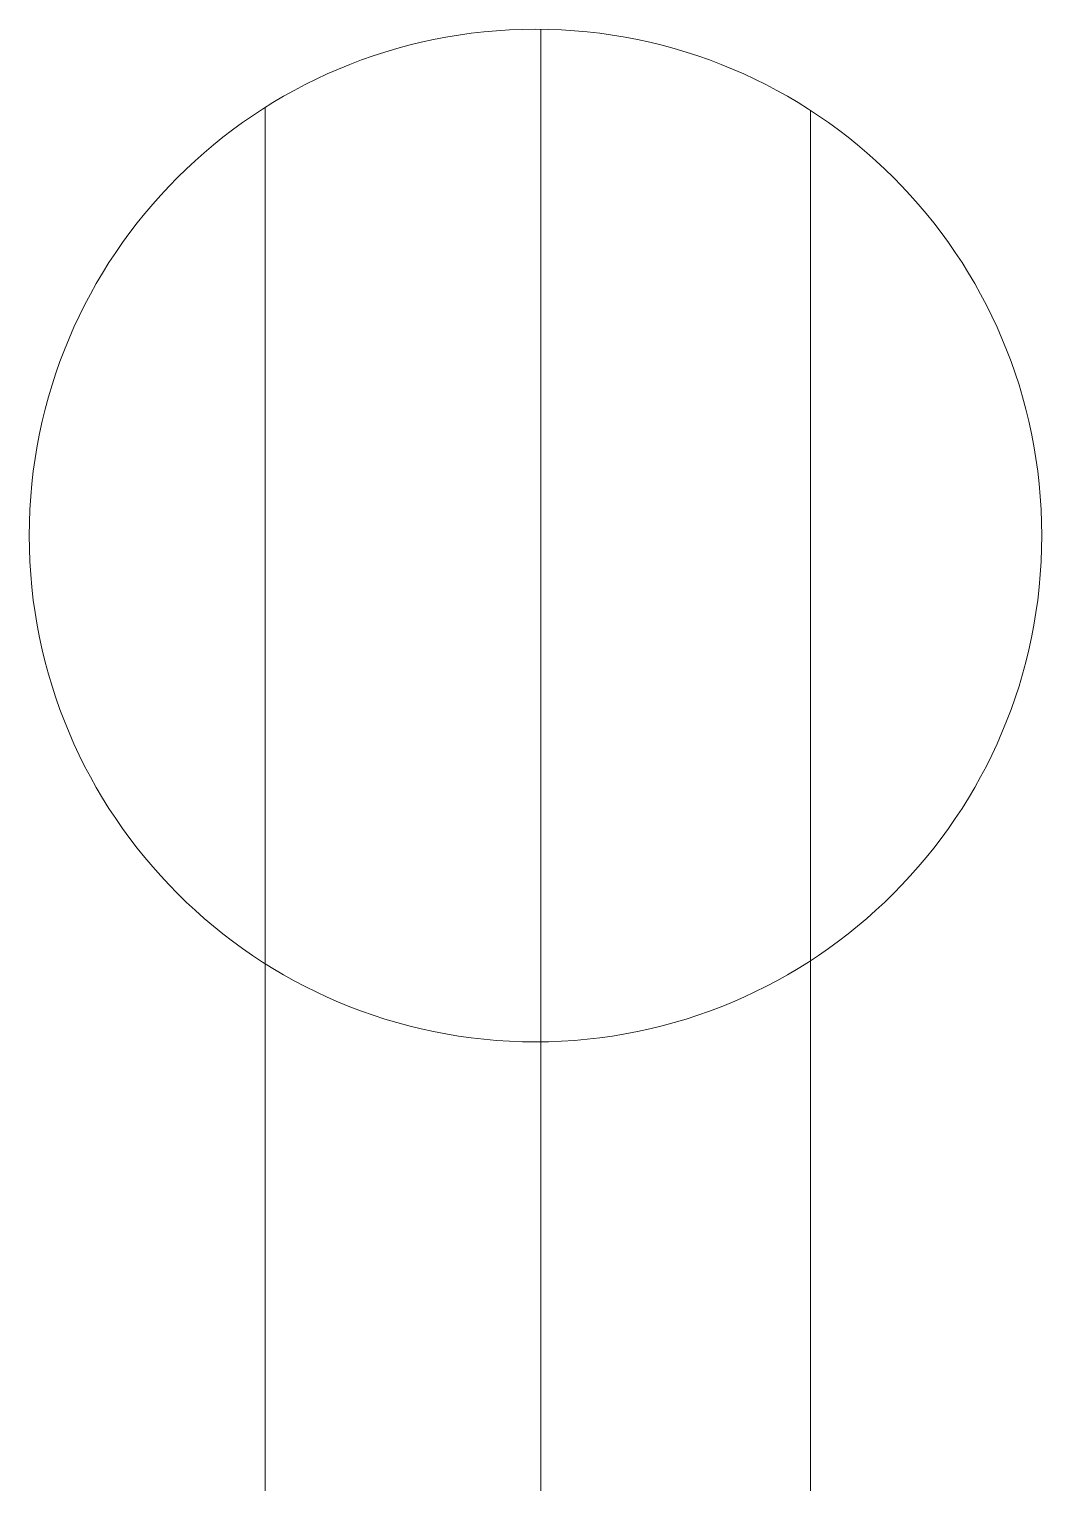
# Model space of a CAD drawing. Header units: inches. Extents: x 114.2 to 117.41, y 431.22 to 435.86.
import ezdxf

# ---------------------------------------------------------------- set-up
doc = ezdxf.new("R2010")
doc.units = ezdxf.units.IN
doc.header["$MEASUREMENT"] = 0
doc.layers.add('E-101-Duplex-with-switches', color=3, linetype='Continuous', lineweight=9)

msp = doc.modelspace()

# ---------------------------------------------------------------- linework, layer by layer
at = {"layer": 'E-101-Duplex-with-switches', "lineweight": 5}
msp.add_line((115.8244, 431.2229), (115.8244, 435.8623), dxfattribs=at)
at = {"layer": 'E-101-Duplex-with-switches'}
for p, q in [((114.9494, 431.2229), (114.9494, 435.6143)), ((116.6799, 431.2229), (116.6799, 435.6048))]:
    msp.add_line(p, q, dxfattribs=at)
msp.add_circle((115.8072, 434.2551), 1.6072, dxfattribs=at)

doc.saveas('drawing.dxf')
